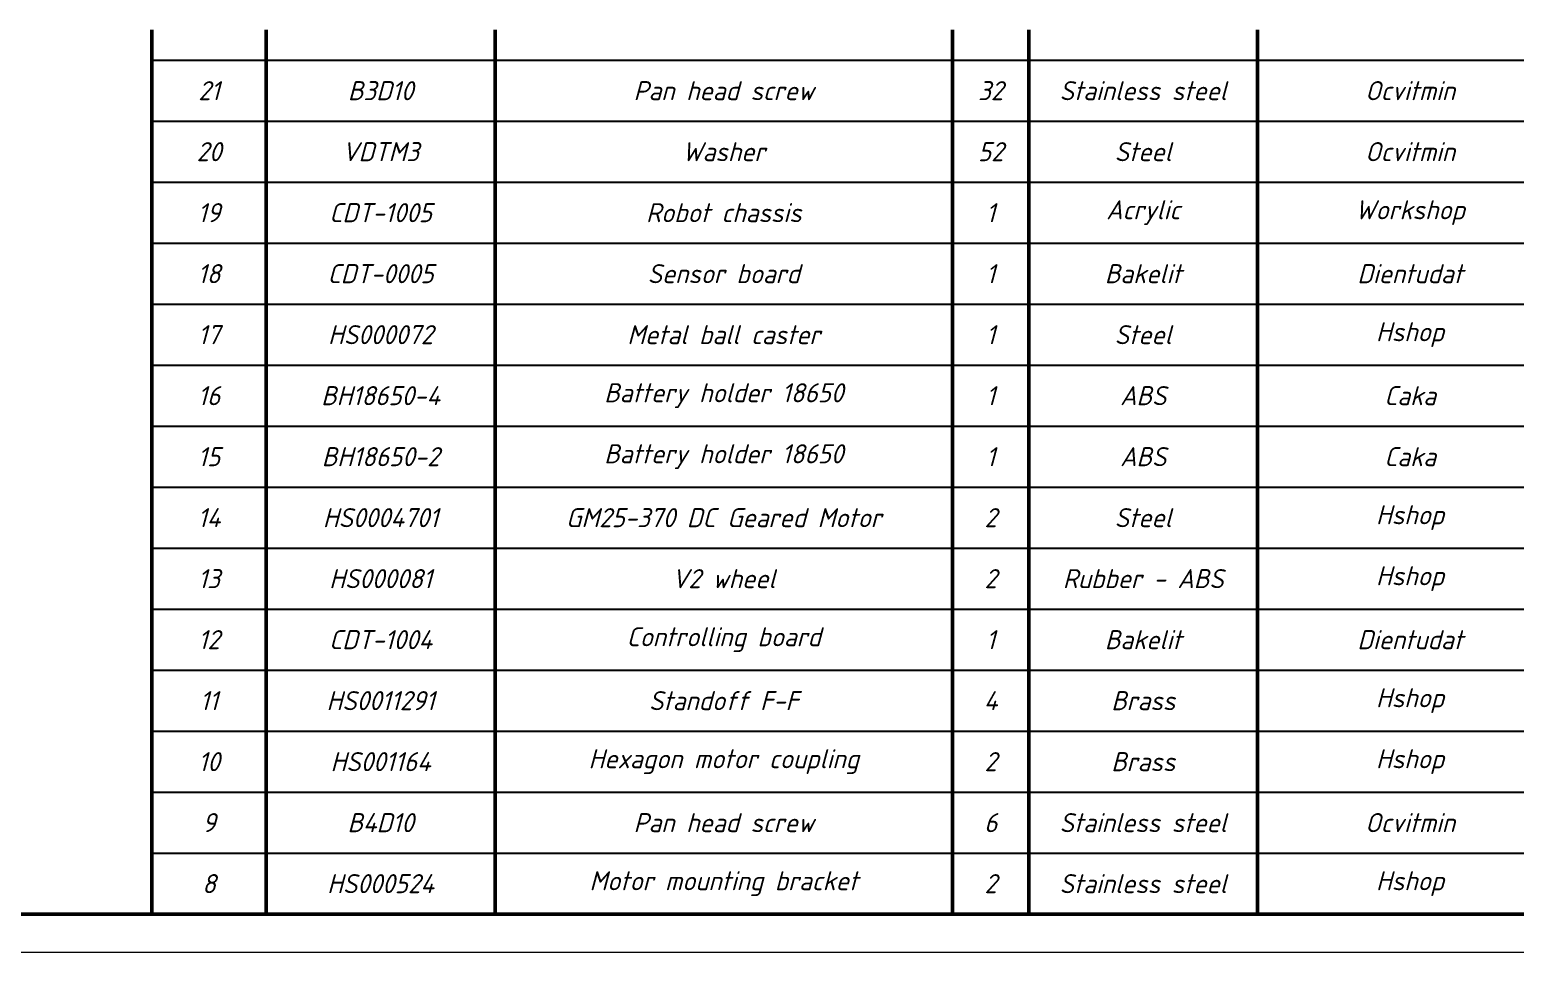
# Model space of a CAD drawing. Header units: inches. Extents: x -1846 to 3013, y 0 to 1997.
# Drawn here: x -577.7 to -382.9, y 1.8 to 122.8 of the extents above; entities that cross this region are included whole.
import ezdxf

# ---------------------------------------------------------------- set-up
doc = ezdxf.new("R2010")
doc.units = ezdxf.units.IN
doc.layers.get('0').update_dxf_attribs({"color": 2, "lineweight": 0})
doc.layers.add('Basic', color=7, linetype='Continuous', lineweight=50)
doc.layers.add('Thin', color=3, linetype='Continuous', lineweight=25)
doc.styles.add('Annotative', font='')
doc.styles.get('Annotative').set_extended_font_data('TCVN 7284', italic=True)

msp = doc.modelspace()

# ---------------------------------------------------------------- linework, layer by layer
msp.add_line((-1375.67, 1.76), (-186.67, 1.76))
at = {"layer": 'Basic'}
for p, q in [((-561.67, 110.76), (-561.67, 122.76)), ((-546.67, 122.76), (-546.67, 6.76)), ((-516.67, 6.76), (-516.67, 122.76)), ((-456.67, 6.76), (-456.67, 122.76)), ((-446.67, 6.76), (-446.67, 122.76)), ((-416.67, 6.76), (-416.67, 122.76)), ((-561.67, 102.76), (-561.67, 110.76)), ((-561.67, 94.76), (-561.67, 102.76)), ((-561.67, 86.76), (-561.67, 94.76)), ((-561.67, 78.76), (-561.67, 86.76)), ((-561.67, 70.76), (-561.67, 78.76)), ((-561.67, 62.76), (-561.67, 70.76)), ((-561.67, 54.76), (-561.67, 62.76)), ((-561.67, 46.76), (-561.67, 54.76)), ((-561.67, 38.76), (-561.67, 46.76)), ((-561.67, 30.76), (-561.67, 38.76)), ((-561.67, 22.76), (-561.67, 30.76)), ((-561.67, 14.76), (-561.67, 22.76)), ((-561.67, 6.76), (-561.67, 14.76)), ((-561.67, 6.76), (-561.67, 14.76)), ((-191.67, 6.76), (-1350.67, 6.76))]:
    msp.add_line(p, q, dxfattribs=at)
at = {"layer": 'Thin', "ltscale": 0.3}
msp.add_line((-561.67, 118.76), (-376.67, 118.76), dxfattribs=at)
at = {"layer": 'Thin'}
for p, q in [((-561.67, 110.76), (-376.67, 110.76)), ((-561.67, 102.76), (-376.67, 102.76)), ((-561.67, 94.76), (-376.67, 94.76)), ((-561.67, 86.76), (-376.67, 86.76)), ((-561.67, 78.76), (-376.67, 78.76)), ((-561.67, 70.76), (-376.67, 70.76)), ((-561.67, 62.76), (-376.67, 62.76)), ((-561.67, 54.76), (-376.67, 54.76)), ((-561.67, 46.76), (-376.67, 46.76)), ((-561.67, 38.76), (-376.67, 38.76)), ((-561.67, 30.76), (-376.67, 30.76)), ((-561.67, 22.76), (-376.67, 22.76)), ((-561.67, 14.76), (-376.67, 14.76))]:
    msp.add_line(p, q, dxfattribs=at)

# ---------------------------------------------------------------- texts
at = {"layer": 'Basic', "char_height": 2.5, "attachment_point": 4, "style": 'Annotative'}
for s, insert, width in [('\\pxqc;{\\fTCVN 7284|b0|i1|c0|p34;21}', (-561.67, 114.76), 15), ('\\pxqc;{\\fTCVN 7284|b0|i1|c0|p34;B3D10}', (-546.67, 114.76), 30), ('\\pxqc;{\\fTCVN 7284|b0|i1|c0|p34;Pan head screw}', (-516.67, 114.76), 60), ('\\pxqc;{\\fTCVN 7284|b0|i1|c0|p34;32}', (-456.67, 114.76), 10), ('\\pxqc;{\\fTCVN 7284|b0|i1|c0|p34;Stainless steel}', (-446.67, 114.76), 30), ('\\pxqc;{\\fTCVN 7284|b0|i1|c0|p34;Ocvitmin}', (-416.67, 114.76), 40), ('\\pxqc;{\\fTCVN 7284|b0|i1|c0|p34;20}', (-561.67, 106.76), 15), ('\\pxqc;{\\fTCVN 7284|b0|i1|c0|p34;VDTM3}', (-546.67, 106.76), 30), ('\\pxqc;{\\fTCVN 7284|b0|i1|c0|p34;Washer}', (-516.67, 106.76), 60), ('\\pxqc;{\\fTCVN 7284|b0|i1|c0|p34;52}', (-456.67, 106.76), 10), ('\\pxqc;{\\fTCVN 7284|b0|i1|c0|p34;Steel}', (-446.67, 106.76), 30), ('\\pxqc;{\\fTCVN 7284|b0|i1|c0|p34;Ocvitmin}', (-416.67, 106.76), 40), ('\\pxqc;{\\fTCVN 7284|b0|i1|c0|p34;19}', (-561.67, 98.76), 15), ('\\pxqc;{\\fTCVN 7284|b0|i1|c0|p34;CDT-1005}', (-546.67, 98.76), 30), ('\\pxqc;{\\fTCVN 7284|b0|i1|c0|p34;Robot chassis}', (-516.67, 98.76), 60), ('\\pxqc;{\\fTCVN 7284|b0|i1|c0|p34;1}', (-456.67, 98.76), 10), ('\\pxqc;{\\fTCVN 7284|b0|i1|c0|p34;Acrylic}', (-446.67, 98.76), 30), ('\\pxqc;{\\fTCVN 7284|b0|i1|c0|p34;Workshop}', (-416.67, 98.76), 40), ('\\pxqc;{\\fTCVN 7284|b0|i1|c0|p34;18}', (-561.67, 90.76), 15), ('\\pxqc;{\\fTCVN 7284|b0|i1|c0|p34;CDT-0005}', (-546.67, 90.76), 30), ('\\pxqc;{\\fTCVN 7284|b0|i1|c0|p34;Sensor board}', (-516.67, 90.76), 60), ('\\pxqc;{\\fTCVN 7284|b0|i1|c0|p34;1}', (-456.67, 90.76), 10), ('\\pxqc;Bakelit', (-446.67, 90.76), 30), ('\\pxqc;{\\fTCVN 7284|b0|i1|c0|p34;Dientudat}', (-416.67, 90.76), 40), ('\\pxqc;{\\fTCVN 7284|b0|i1|c0|p34;17}', (-561.67, 82.76), 15), ('\\pxqc;{\\fTCVN 7284|b0|i1|c0|p34;HS000072}', (-546.67, 82.76), 30), ('\\pxqc;{\\fTCVN 7284|b0|i1|c0|p34;Metal ball caster}', (-516.67, 82.76), 60), ('\\pxqc;{\\fTCVN 7284|b0|i1|c0|p34;1}', (-456.67, 82.76), 10), ('\\pxqc;{\\fTCVN 7284|b0|i1|c0|p34;Steel}', (-446.67, 82.76), 30), ('\\pxqc;{\\fTCVN 7284|b0|i1|c0|p34;Hshop}', (-416.67, 82.76), 40), ('\\pxqc;{\\fTCVN 7284|b0|i1|c0|p34;16}', (-561.67, 74.76), 15), ('\\pxqc;{\\fTCVN 7284|b0|i1|c0|p34;BH18650-4}', (-546.67, 74.76), 30), ('\\pxqc;{\\fTCVN 7284|b0|i1|c0|p34;Battery holder 18650}', (-516.67, 74.76), 60), ('\\pxqc;{\\fTCVN 7284|b0|i1|c0|p34;1}', (-456.67, 74.76), 10), ('\\pxqc;{\\fTCVN 7284|b0|i1|c0|p34;ABS}', (-446.67, 74.76), 30), ('\\pxqc;{\\fTCVN 7284|b0|i1|c0|p34;Caka}', (-416.67, 74.76), 40), ('\\pxqc;{\\fTCVN 7284|b0|i1|c0|p34;Battery holder 18650}', (-516.67, 66.76), 60), ('\\pxqc;{\\fTCVN 7284|b0|i1|c0|p34;15}', (-561.67, 66.76), 15), ('\\pxqc;{\\fTCVN 7284|b0|i1|c0|p34;BH18650-2}', (-546.67, 66.76), 30), ('\\pxqc;{\\fTCVN 7284|b0|i1|c0|p34;1}', (-456.67, 66.76), 10), ('\\pxqc;{\\fTCVN 7284|b0|i1|c0|p34;ABS}', (-446.67, 66.76), 30), ('\\pxqc;{\\fTCVN 7284|b0|i1|c0|p34;Caka}', (-416.67, 66.76), 40), ('\\pxqc;{\\fTCVN 7284|b0|i1|c0|p34;Hshop}', (-416.67, 58.76), 40), ('\\pxqc;{\\fTCVN 7284|b0|i1|c0|p34;14}', (-561.67, 58.76), 15), ('\\pxqc;{\\fTCVN 7284|b0|i1|c0|p34;HS0004701}', (-546.67, 58.76), 30), ('\\pxqc;{\\fTCVN 7284|b0|i1|c0|p34;GM25-370 DC Geared Motor}', (-516.67, 58.76), 60), ('\\pxqc;{\\fTCVN 7284|b0|i1|c0|p34;2}', (-456.67, 58.76), 10), ('\\pxqc;{\\fTCVN 7284|b0|i1|c0|p34;Steel}', (-446.67, 58.76), 30), ('\\pxqc;{\\fTCVN 7284|b0|i1|c0|p34;13}', (-561.67, 50.76), 15), ('\\pxqc;{\\fTCVN 7284|b0|i1|c0|p34;HS000081}', (-546.67, 50.76), 30), ('\\pxqc;{\\fTCVN 7284|b0|i1|c0|p34;V2 wheel}', (-516.67, 50.76), 60), ('\\pxqc;{\\fTCVN 7284|b0|i1|c0|p34;2}', (-456.67, 50.76), 10), ('\\pxqc;{\\fTCVN 7284|b0|i1|c0|p34;Rubber - ABS}', (-446.67, 50.76), 30), ('\\pxqc;{\\fTCVN 7284|b0|i1|c0|p34;Hshop}', (-416.67, 50.76), 40), ('\\pxqc;{\\fTCVN 7284|b0|i1|c0|p34;12}', (-561.67, 42.76), 15), ('\\pxqc;{\\fTCVN 7284|b0|i1|c0|p34;CDT-1004}', (-546.67, 42.76), 30), ('\\pxqc;{\\fTCVN 7284|b0|i1|c0|p34;Controlling board}', (-516.67, 42.76), 60), ('\\pxqc;{\\fTCVN 7284|b0|i1|c0|p34;1}', (-456.67, 42.76), 10), ('\\pxqc;Bakelit', (-446.67, 42.76), 30), ('\\pxqc;{\\fTCVN 7284|b0|i1|c0|p34;Dientudat}', (-416.67, 42.76), 40), ('\\pxqc;{\\fTCVN 7284|b0|i1|c0|p34;11}', (-561.67, 34.76), 15), ('\\pxqc;{\\fTCVN 7284|b0|i1|c0|p34;HS0011291}', (-546.67, 34.76), 30), ('\\pxqc;Standoff F-F', (-516.67, 34.76), 60), ('\\pxqc;{\\fTCVN 7284|b0|i1|c0|p34;4}', (-456.67, 34.76), 10), ('\\pxqc;{\\fTCVN 7284|b0|i1|c0|p34;Brass}', (-446.67, 34.76), 30), ('\\pxqc;{\\fTCVN 7284|b0|i1|c0|p34;Hshop}', (-416.67, 34.76), 40), ('\\pxqc;{\\fTCVN 7284|b0|i1|c0|p34;10}', (-561.67, 26.76), 15), ('\\pxqc;{\\fTCVN 7284|b0|i1|c0|p34;HS001164}', (-546.67, 26.76), 30), ('\\pxqc;{\\fTCVN 7284|b0|i1|c0|p34;Hexagon motor coupling}', (-516.67, 26.76), 60), ('\\pxqc;{\\fTCVN 7284|b0|i1|c0|p34;2}', (-456.67, 26.76), 10), ('\\pxqc;{\\fTCVN 7284|b0|i1|c0|p34;Brass}', (-446.67, 26.76), 30), ('\\pxqc;{\\fTCVN 7284|b0|i1|c0|p34;Hshop}', (-416.67, 26.76), 40), ('\\pxqc;{\\fTCVN 7284|b0|i1|c0|p34;9}', (-561.67, 18.76), 15), ('\\pxqc;{\\fTCVN 7284|b0|i1|c0|p34;B4D10}', (-546.67, 18.76), 30), ('\\pxqc;{\\fTCVN 7284|b0|i1|c0|p34;Pan head screw}', (-516.67, 18.76), 60), ('\\pxqc;{\\fTCVN 7284|b0|i1|c0|p34;6}', (-456.67, 18.76), 10), ('\\pxqc;{\\fTCVN 7284|b0|i1|c0|p34;Stainless steel}', (-446.67, 18.76), 30), ('\\pxqc;{\\fTCVN 7284|b0|i1|c0|p34;Ocvitmin}', (-416.67, 18.76), 40), ('\\pxqc;{\\fTCVN 7284|b0|i1|c0|p34;8}', (-561.67, 10.76), 15), ('\\pxqc;{\\fTCVN 7284|b0|i1|c0|p34;HS000524}', (-546.67, 10.76), 30), ('\\pxqc;{\\fTCVN 7284|b0|i1|c0|p34;Motor mounting bracket}', (-516.67, 10.76), 60), ('\\pxqc;{\\fTCVN 7284|b0|i1|c0|p34;2}', (-456.67, 10.76), 10), ('\\pxqc;{\\fTCVN 7284|b0|i1|c0|p34;Stainless steel}', (-446.67, 10.76), 30), ('\\pxqc;{\\fTCVN 7284|b0|i1|c0|p34;Hshop}', (-416.67, 10.76), 40)]:
    msp.add_mtext(s, dxfattribs=dict(at, insert=insert, width=width))

doc.saveas('drawing.dxf')
